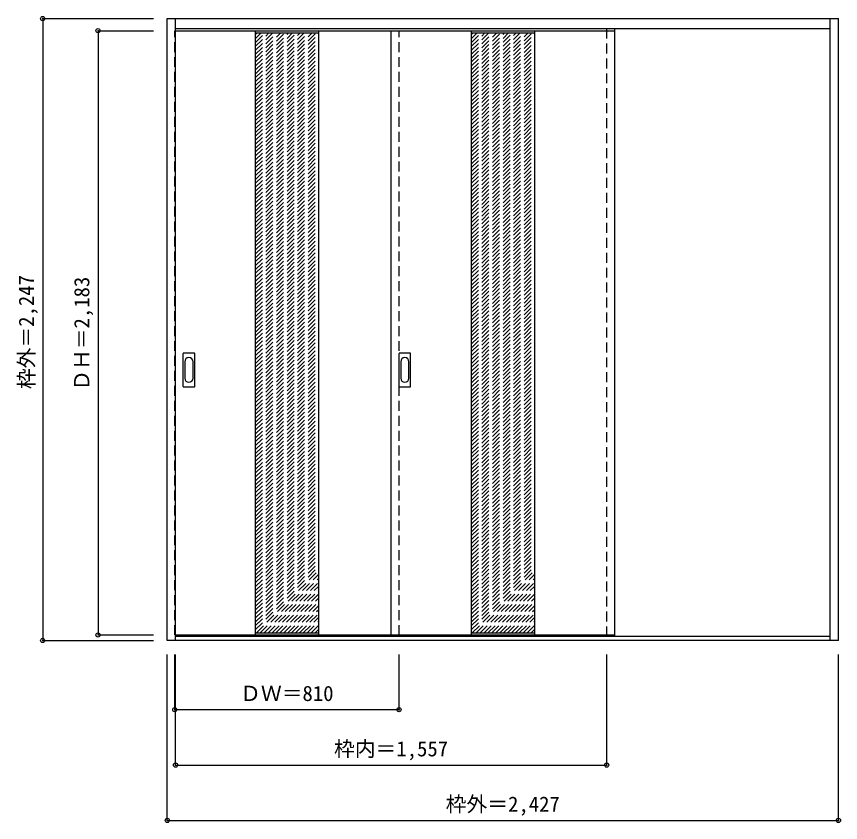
# Model space of a CAD drawing. Units: millimetres, scale not verified. Extents: x -1321 to 1655, y -1699 to 1213.
import ezdxf
from ezdxf.enums import TextEntityAlignment as Align

# ---------------------------------------------------------------- set-up
doc = ezdxf.new("R2010")
doc.units = ezdxf.units.MM
doc.header["$LTSCALE"] = 30
doc.header["$PDMODE"] = 32
doc.header["$PDSIZE"] = 15
doc.linetypes.add('DASHED1', pattern=[1.8, 1.2, -0.6])
doc.layers.add('0-0', color=4, linetype='DASHED1')
doc.layers.add('0-1_寸法', color=7, linetype='Continuous')
doc.styles.add('ＭＳ ゴシック', font='')
doc.styles.get('ＭＳ ゴシック').set_extended_font_data('MS Gothic')

msp = doc.modelspace()

# ---------------------------------------------------------------- linework, layer by layer
at = {"layer": '0-0', "color": 3, "linetype": 'Continuous'}
for p, q in [((-776.41, -1041.78), (-776.41, 1205.22)), ((-776.41, 1205.22), (1647.59, 1205.22)), ((-746.41, -1041.78), (-746.41, 1205.22)), ((1617.59, -1041.78), (1617.59, 1205.22)), ((1647.59, -1041.78), (1647.59, 1205.22)), ((-746.41, 1169.22), (1617.59, 1169.22)), ((-746.41, 1161.22), (840.59, 1161.22)), ((-458.41, 1161.22), (-458.41, -1021.78)), ((-230.41, 1161.22), (-230.41, -1021.78)), ((30.59, 1161.22), (30.59, -1021.78)), ((321.59, 1161.22), (321.59, -1021.78)), ((549.59, 1161.22), (549.59, -1021.78)), ((840.59, -1021.78), (840.59, 1161.22)), ((-719.41, -123.78), (-719.41, -4.78)), ((-678.91, -3.28), (-717.91, -3.28)), ((-677.41, -123.78), (-677.41, -4.78)), ((60.59, -123.78), (60.59, -4.78)), ((101.09, -3.28), (62.09, -3.28)), ((102.59, -123.78), (102.59, -4.78)), ((-717.91, -125.28), (-678.91, -125.28)), ((62.09, -125.28), (101.09, -125.28)), ((-746.41, -1021.78), (840.59, -1021.78)), ((1617.59, -1026.78), (-746.41, -1026.78)), ((1647.59, -1041.78), (-776.41, -1041.78))]:
    msp.add_line(p, q, dxfattribs=at)
at = {"layer": '0-0'}
for p, q in [((60.59, -1021.78), (60.59, 1161.22)), ((810.59, -1026.78), (810.59, 1169.22)), ((840.59, -1026.78), (840.59, 1169.22)), ((-458.41, 934.13), (-239.32, 1153.22)), ((-458.41, 948.27), (-253.46, 1153.22)), ((-458.41, 962.42), (-267.6, 1153.22)), ((-458.41, 976.56), (-281.74, 1153.22)), ((-458.41, 990.7), (-295.89, 1153.22)), ((-458.41, 1004.84), (-310.03, 1153.22)), ((-458.41, 1018.98), (-324.17, 1153.22)), ((-458.41, 1033.13), (-338.31, 1153.22)), ((-458.41, 1047.27), (-352.45, 1153.22)), ((-458.41, 1061.41), (-366.6, 1153.22)), ((-458.41, 1075.55), (-380.74, 1153.22)), ((-458.41, 1089.7), (-394.88, 1153.22)), ((-458.41, 1103.84), (-409.02, 1153.22)), ((-458.41, 1117.98), (-423.16, 1153.22)), ((-458.41, 1132.12), (-437.31, 1153.22)), ((-458.41, 1146.26), (-451.45, 1153.22)), ((-458.41, 919.99), (-230.41, 1147.99)), ((-458.41, 905.85), (-230.41, 1133.85)), ((321.59, 1146.26), (328.55, 1153.22)), ((321.59, 1132.12), (342.69, 1153.22)), ((321.59, 1117.98), (356.84, 1153.22)), ((321.59, 1103.84), (370.98, 1153.22)), ((321.59, 1089.7), (385.12, 1153.22)), ((321.59, 1075.55), (399.26, 1153.22)), ((321.59, 1061.41), (413.4, 1153.22)), ((321.59, 1047.27), (427.55, 1153.22)), ((321.59, 1033.13), (441.69, 1153.22)), ((321.59, 1018.98), (455.83, 1153.22)), ((321.59, 1004.84), (469.97, 1153.22)), ((321.59, 990.7), (484.11, 1153.22)), ((321.59, 976.56), (498.26, 1153.22)), ((321.59, 962.42), (512.4, 1153.22)), ((321.59, 948.27), (526.54, 1153.22)), ((321.59, 934.13), (540.68, 1153.22)), ((321.59, 919.99), (549.59, 1147.99)), ((321.59, 905.85), (549.59, 1133.85)), ((-458.41, 891.71), (-230.41, 1119.71)), ((-458.41, 877.56), (-230.41, 1105.56)), ((321.59, 891.71), (549.59, 1119.71)), ((321.59, 877.56), (549.59, 1105.56)), ((-458.41, 863.42), (-230.41, 1091.42)), ((-458.41, 849.28), (-230.41, 1077.28)), ((321.59, 863.42), (549.59, 1091.42)), ((321.59, 849.28), (549.59, 1077.28)), ((-458.41, 835.14), (-230.41, 1063.14)), ((-458.41, 820.99), (-230.41, 1048.99)), ((321.59, 835.14), (549.59, 1063.14)), ((321.59, 820.99), (549.59, 1048.99)), ((-458.41, 806.85), (-230.41, 1034.85)), ((-458.41, 792.71), (-230.41, 1020.71)), ((321.59, 806.85), (549.59, 1034.85)), ((321.59, 792.71), (549.59, 1020.71)), ((-458.41, 778.57), (-230.41, 1006.57)), ((-458.41, 764.43), (-230.41, 992.43)), ((321.59, 778.57), (549.59, 1006.57)), ((321.59, 764.43), (549.59, 992.43)), ((-458.41, 750.28), (-230.41, 978.28)), ((-458.41, 736.14), (-230.41, 964.14)), ((321.59, 750.28), (549.59, 978.28)), ((321.59, 736.14), (549.59, 964.14)), ((-458.41, 722), (-230.41, 950)), ((-458.41, 707.86), (-230.41, 935.86)), ((321.59, 722), (549.59, 950)), ((321.59, 707.86), (549.59, 935.86)), ((-458.41, 693.72), (-230.41, 921.72)), ((-458.41, 679.57), (-230.41, 907.57)), ((-458.41, 665.43), (-230.41, 893.43)), ((321.59, 693.72), (549.59, 921.72)), ((321.59, 679.57), (549.59, 907.57)), ((321.59, 665.43), (549.59, 893.43)), ((-458.41, 651.29), (-230.41, 879.29)), ((-458.41, 637.15), (-230.41, 865.15)), ((321.59, 651.29), (549.59, 879.29)), ((321.59, 637.15), (549.59, 865.15)), ((-458.41, 623), (-230.41, 851)), ((-458.41, 608.86), (-230.41, 836.86)), ((321.59, 623), (549.59, 851)), ((321.59, 608.86), (549.59, 836.86)), ((-458.41, 594.72), (-230.41, 822.72)), ((-458.41, 580.58), (-230.41, 808.58)), ((321.59, 594.72), (549.59, 822.72)), ((321.59, 580.58), (549.59, 808.58)), ((-458.41, 566.44), (-230.41, 794.44)), ((-458.41, 552.29), (-230.41, 780.29)), ((321.59, 566.44), (549.59, 794.44)), ((321.59, 552.29), (549.59, 780.29)), ((-458.41, 538.15), (-230.41, 766.15)), ((-458.41, 524.01), (-230.41, 752.01)), ((321.59, 538.15), (549.59, 766.15)), ((321.59, 524.01), (549.59, 752.01)), ((-458.41, 509.87), (-230.41, 737.87)), ((-458.41, 495.73), (-230.41, 723.73)), ((321.59, 509.87), (549.59, 737.87)), ((321.59, 495.73), (549.59, 723.73)), ((-458.41, 481.58), (-230.41, 709.58)), ((-458.41, 467.44), (-230.41, 695.44)), ((321.59, 481.58), (549.59, 709.58)), ((321.59, 467.44), (549.59, 695.44)), ((-458.41, 453.3), (-230.41, 681.3)), ((-458.41, 439.16), (-230.41, 667.16)), ((321.59, 453.3), (549.59, 681.3)), ((321.59, 439.16), (549.59, 667.16)), ((-458.41, 425.01), (-230.41, 653.01)), ((-458.41, 410.87), (-230.41, 638.87)), ((321.59, 425.01), (549.59, 653.01)), ((321.59, 410.87), (549.59, 638.87)), ((-458.41, 396.73), (-230.41, 624.73)), ((-458.41, 382.59), (-230.41, 610.59)), ((-458.41, 368.45), (-230.41, 596.45)), ((321.59, 396.73), (549.59, 624.73)), ((321.59, 382.59), (549.59, 610.59)), ((321.59, 368.45), (549.59, 596.45)), ((-458.41, 354.3), (-230.41, 582.3)), ((-458.41, 340.16), (-230.41, 568.16)), ((321.59, 354.3), (549.59, 582.3)), ((321.59, 340.16), (549.59, 568.16)), ((-458.41, 326.02), (-230.41, 554.02)), ((-458.41, 311.88), (-230.41, 539.88)), ((321.59, 326.02), (549.59, 554.02)), ((321.59, 311.88), (549.59, 539.88)), ((-458.41, 297.74), (-230.41, 525.74)), ((-458.41, 283.59), (-230.41, 511.59)), ((321.59, 297.74), (549.59, 525.74)), ((321.59, 283.59), (549.59, 511.59)), ((-458.41, 269.45), (-230.41, 497.45)), ((-458.41, 255.31), (-230.41, 483.31)), ((321.59, 269.45), (549.59, 497.45)), ((321.59, 255.31), (549.59, 483.31)), ((-458.41, 241.17), (-230.41, 469.17)), ((-458.41, 227.02), (-230.41, 455.02)), ((321.59, 241.17), (549.59, 469.17)), ((321.59, 227.02), (549.59, 455.02)), ((-458.41, 212.88), (-230.41, 440.88)), ((-458.41, 198.74), (-230.41, 426.74)), ((321.59, 212.88), (549.59, 440.88)), ((321.59, 198.74), (549.59, 426.74)), ((-458.41, 184.6), (-230.41, 412.6)), ((-458.41, 170.46), (-230.41, 398.46)), ((321.59, 184.6), (549.59, 412.6)), ((321.59, 170.46), (549.59, 398.46)), ((-458.41, 156.31), (-230.41, 384.31)), ((-458.41, 142.17), (-230.41, 370.17)), ((321.59, 156.31), (549.59, 384.31)), ((321.59, 142.17), (549.59, 370.17)), ((-458.41, 128.03), (-230.41, 356.03)), ((-458.41, 113.89), (-230.41, 341.89)), ((-458.41, 99.75), (-230.41, 327.75)), ((321.59, 128.03), (549.59, 356.03)), ((321.59, 113.89), (549.59, 341.89)), ((321.59, 99.75), (549.59, 327.75)), ((-458.41, 85.6), (-230.41, 313.6)), ((-458.41, 71.46), (-230.41, 299.46)), ((321.59, 85.6), (549.59, 313.6)), ((321.59, 71.46), (549.59, 299.46)), ((-458.41, 57.32), (-230.41, 285.32)), ((-458.41, 43.18), (-230.41, 271.18)), ((321.59, 57.32), (549.59, 285.32)), ((321.59, 43.18), (549.59, 271.18)), ((-458.41, 29.04), (-230.41, 257.04)), ((-458.41, 14.89), (-230.41, 242.89)), ((321.59, 29.04), (549.59, 257.04)), ((321.59, 14.89), (549.59, 242.89)), ((-458.41, 0.75), (-230.41, 228.75)), ((-458.41, -13.39), (-230.41, 214.61)), ((321.59, 0.75), (549.59, 228.75)), ((321.59, -13.39), (549.59, 214.61)), ((-458.41, -27.53), (-230.41, 200.47)), ((-458.41, -41.68), (-230.41, 186.32)), ((321.59, -27.53), (549.59, 200.47)), ((321.59, -41.68), (549.59, 186.32)), ((-458.41, -55.82), (-230.41, 172.18)), ((-458.41, -69.96), (-230.41, 158.04)), ((321.59, -55.82), (549.59, 172.18)), ((321.59, -69.96), (549.59, 158.04)), ((-458.41, -84.1), (-230.41, 143.9)), ((-458.41, -98.24), (-230.41, 129.76)), ((321.59, -84.1), (549.59, 143.9)), ((321.59, -98.24), (549.59, 129.76)), ((-458.41, -112.39), (-230.41, 115.61)), ((-458.41, -126.53), (-230.41, 101.47)), ((321.59, -112.39), (549.59, 115.61)), ((321.59, -126.53), (549.59, 101.47)), ((-458.41, -140.67), (-230.41, 87.33)), ((-458.41, -154.81), (-230.41, 73.19)), ((321.59, -140.67), (549.59, 87.33)), ((321.59, -154.81), (549.59, 73.19)), ((-458.41, -168.95), (-230.41, 59.05)), ((-458.41, -183.1), (-230.41, 44.9)), ((-458.41, -197.24), (-230.41, 30.76)), ((321.59, -168.95), (549.59, 59.05)), ((321.59, -183.1), (549.59, 44.9)), ((321.59, -197.24), (549.59, 30.76)), ((-458.41, -211.38), (-230.41, 16.62)), ((-458.41, -225.52), (-230.41, 2.48)), ((321.59, -211.38), (549.59, 16.62)), ((321.59, -225.52), (549.59, 2.48)), ((-458.41, -239.67), (-230.41, -11.67)), ((-458.41, -253.81), (-230.41, -25.81)), ((321.59, -239.67), (549.59, -11.67)), ((321.59, -253.81), (549.59, -25.81)), ((-458.41, -267.95), (-230.41, -39.95)), ((-458.41, -282.09), (-230.41, -54.09)), ((321.59, -267.95), (549.59, -39.95)), ((321.59, -282.09), (549.59, -54.09)), ((-458.41, -296.23), (-230.41, -68.23)), ((-458.41, -310.38), (-230.41, -82.38)), ((321.59, -296.23), (549.59, -68.23)), ((321.59, -310.38), (549.59, -82.38)), ((-458.41, -324.52), (-230.41, -96.52)), ((-458.41, -338.66), (-230.41, -110.66)), ((321.59, -324.52), (549.59, -96.52)), ((321.59, -338.66), (549.59, -110.66)), ((-458.41, -352.8), (-230.41, -124.8)), ((-458.41, -366.94), (-230.41, -138.94)), ((321.59, -352.8), (549.59, -124.8)), ((321.59, -366.94), (549.59, -138.94)), ((-458.41, -381.09), (-230.41, -153.09)), ((-458.41, -395.23), (-230.41, -167.23)), ((321.59, -381.09), (549.59, -153.09)), ((321.59, -395.23), (549.59, -167.23)), ((-458.41, -409.37), (-230.41, -181.37)), ((-458.41, -423.51), (-230.41, -195.51)), ((321.59, -409.37), (549.59, -181.37)), ((321.59, -423.51), (549.59, -195.51)), ((-458.41, -437.66), (-230.41, -209.66)), ((-458.41, -451.8), (-230.41, -223.8)), ((-458.41, -465.94), (-230.41, -237.94)), ((321.59, -437.66), (549.59, -209.66)), ((321.59, -451.8), (549.59, -223.8)), ((321.59, -465.94), (549.59, -237.94)), ((-458.41, -480.08), (-230.41, -252.08)), ((-458.41, -494.22), (-230.41, -266.22)), ((321.59, -480.08), (549.59, -252.08)), ((321.59, -494.22), (549.59, -266.22)), ((-458.41, -508.37), (-230.41, -280.37)), ((-458.41, -522.51), (-230.41, -294.51)), ((321.59, -508.37), (549.59, -280.37)), ((321.59, -522.51), (549.59, -294.51)), ((-458.41, -536.65), (-230.41, -308.65)), ((-458.41, -550.79), (-230.41, -322.79)), ((321.59, -536.65), (549.59, -308.65)), ((321.59, -550.79), (549.59, -322.79)), ((-458.41, -564.93), (-230.41, -336.93)), ((-458.41, -579.08), (-230.41, -351.08)), ((321.59, -564.93), (549.59, -336.93)), ((321.59, -579.08), (549.59, -351.08)), ((-458.41, -593.22), (-230.41, -365.22)), ((-458.41, -607.36), (-230.41, -379.36)), ((321.59, -593.22), (549.59, -365.22)), ((321.59, -607.36), (549.59, -379.36)), ((-458.41, -621.5), (-230.41, -393.5)), ((-458.41, -635.65), (-230.41, -407.65)), ((321.59, -621.5), (549.59, -393.5)), ((321.59, -635.65), (549.59, -407.65)), ((-458.41, -649.79), (-230.41, -421.79)), ((-458.41, -663.93), (-230.41, -435.93)), ((321.59, -649.79), (549.59, -421.79)), ((321.59, -663.93), (549.59, -435.93)), ((-458.41, -678.07), (-230.41, -450.07)), ((-458.41, -692.21), (-230.41, -464.21)), ((321.59, -678.07), (549.59, -450.07)), ((321.59, -692.21), (549.59, -464.21)), ((-458.41, -706.36), (-230.41, -478.36)), ((-458.41, -720.5), (-230.41, -492.5)), ((321.59, -706.36), (549.59, -478.36)), ((321.59, -720.5), (549.59, -492.5)), ((-458.41, -734.64), (-230.41, -506.64)), ((-458.41, -748.78), (-230.41, -520.78)), ((-458.41, -762.92), (-230.41, -534.92)), ((321.59, -734.64), (549.59, -506.64)), ((321.59, -748.78), (549.59, -520.78)), ((321.59, -762.92), (549.59, -534.92)), ((-458.41, -777.07), (-230.41, -549.07)), ((-458.41, -791.21), (-230.41, -563.21)), ((321.59, -777.07), (549.59, -549.07)), ((321.59, -791.21), (549.59, -563.21)), ((-458.41, -805.35), (-230.41, -577.35)), ((-458.41, -819.49), (-230.41, -591.49)), ((321.59, -805.35), (549.59, -577.35)), ((321.59, -819.49), (549.59, -591.49)), ((-458.41, -833.64), (-230.41, -605.64)), ((-458.41, -847.78), (-230.41, -619.78)), ((321.59, -833.64), (549.59, -605.64)), ((321.59, -847.78), (549.59, -619.78)), ((-458.41, -861.92), (-230.41, -633.92)), ((-458.41, -876.06), (-230.41, -648.06)), ((321.59, -861.92), (549.59, -633.92)), ((321.59, -876.06), (549.59, -648.06)), ((-458.41, -890.2), (-230.41, -662.2)), ((-458.41, -904.35), (-230.41, -676.35)), ((321.59, -890.2), (549.59, -662.2)), ((321.59, -904.35), (549.59, -676.35)), ((-458.41, -918.49), (-230.41, -690.49)), ((-458.41, -932.63), (-230.41, -704.63)), ((321.59, -918.49), (549.59, -690.49)), ((321.59, -932.63), (549.59, -704.63)), ((-458.41, -946.77), (-230.41, -718.77)), ((-458.41, -960.91), (-230.41, -732.91)), ((321.59, -946.77), (549.59, -718.77)), ((321.59, -960.91), (549.59, -732.91)), ((-458.41, -975.06), (-230.41, -747.06)), ((-458.41, -989.2), (-230.41, -761.2)), ((321.59, -975.06), (549.59, -747.06)), ((321.59, -989.2), (549.59, -761.2)), ((-458.41, -1003.34), (-230.41, -775.34)), ((-454.7, -1013.78), (-230.41, -789.48)), ((321.59, -1003.34), (549.59, -775.34)), ((325.3, -1013.78), (549.59, -789.48)), ((-440.56, -1013.78), (-230.41, -803.63)), ((-426.42, -1013.78), (-230.41, -817.77)), ((-412.28, -1013.78), (-230.41, -831.91)), ((339.44, -1013.78), (549.59, -803.63)), ((353.58, -1013.78), (549.59, -817.77)), ((367.72, -1013.78), (549.59, -831.91)), ((-398.13, -1013.78), (-230.41, -846.05)), ((-383.99, -1013.78), (-230.41, -860.19)), ((381.87, -1013.78), (549.59, -846.05)), ((396.01, -1013.78), (549.59, -860.19)), ((-369.85, -1013.78), (-230.41, -874.34)), ((-355.71, -1013.78), (-230.41, -888.48)), ((410.15, -1013.78), (549.59, -874.34)), ((424.29, -1013.78), (549.59, -888.48)), ((-341.57, -1013.78), (-230.41, -902.62)), ((-327.42, -1013.78), (-230.41, -916.76)), ((438.43, -1013.78), (549.59, -902.62)), ((452.58, -1013.78), (549.59, -916.76)), ((-313.28, -1013.78), (-230.41, -930.9)), ((-299.14, -1013.78), (-230.41, -945.05)), ((466.72, -1013.78), (549.59, -930.9)), ((480.86, -1013.78), (549.59, -945.05)), ((-285, -1013.78), (-230.41, -959.19)), ((-270.85, -1013.78), (-230.41, -973.33)), ((495, -1013.78), (549.59, -959.19)), ((509.15, -1013.78), (549.59, -973.33)), ((-256.71, -1013.78), (-230.41, -987.47)), ((-242.57, -1013.78), (-230.41, -1001.61)), ((523.29, -1013.78), (549.59, -987.47)), ((537.43, -1013.78), (549.59, -1001.61)), ((-746.41, -1021.78), (-749.41, -1021.78))]:
    msp.add_line(p, q, dxfattribs=at)
at = {"layer": '0-0', "color": 7, "linetype": 'Continuous'}
for p, q in [((-458.41, 1153.22), (-230.41, 1153.22)), ((321.59, 1153.22), (549.59, 1153.22)), ((-713.41, -34.68), (-713.41, -93.88)), ((-683.41, -93.88), (-683.41, -34.68)), ((66.59, -34.68), (66.59, -93.88)), ((96.59, -93.88), (96.59, -34.68)), ((-458.41, -1013.78), (-230.41, -1013.78)), ((321.59, -1013.78), (549.59, -1013.78))]:
    msp.add_line(p, q, dxfattribs=at)
at = {"layer": '0-0'}
msp.add_lwpolyline([(-749.41, -1021.78), (-749.41, 1161.22), (-746.41, 1161.22)], dxfattribs=at)
at = {"layer": '0-0', "color": 3, "linetype": 'Continuous'}
for centre, start, end in [((-717.91, -4.78), 90, 180), ((-678.91, -4.78), 0, 90), ((62.09, -4.78), 90, 180), ((101.09, -4.78), 0, 90), ((-717.91, -123.78), 180, 270), ((-678.91, -123.78), 270, 0), ((62.09, -123.78), 180, 270), ((101.09, -123.78), 270, 0)]:
    msp.add_arc(centre, 1.5, start, end, dxfattribs=at)
at = {"layer": '0-0', "color": 7, "linetype": 'Continuous'}
for centre, start, end in [((-698.41, -34.68), 0, 180), ((81.59, -34.68), 0, 180), ((-698.41, -93.88), 180, 0), ((81.59, -93.88), 180, 0)]:
    msp.add_arc(centre, 15, start, end, dxfattribs=at)
at = {"layer": '0-1_寸法', "color": 4}
for p, q in [((-1226.41, 1205.22), (-1226.41, -1041.78)), ((-1226.41, 1205.22), (-826.41, 1205.22)), ((-1026.41, 1161.22), (-826.41, 1161.22)), ((-1026.41, 1161.22), (-1026.41, -1021.78)), ((-1026.41, -1021.78), (-826.41, -1021.78)), ((-1226.41, -1041.78), (-826.41, -1041.78)), ((-776.41, -1691.78), (-776.41, -1091.78)), ((-749.41, -1291.78), (-749.41, -1091.78)), ((-746.41, -1491.78), (-746.41, -1091.78)), ((60.59, -1291.78), (60.59, -1091.78)), ((810.59, -1491.78), (810.59, -1091.78)), ((60.59, -1291.78), (-749.41, -1291.78)), ((-746.41, -1491.78), (810.59, -1491.78))]:
    msp.add_line(p, q, dxfattribs=at)
msp.add_lwpolyline([(-776.41, -1691.78), (1647.59, -1691.78), (1647.59, -1091.78)], dxfattribs=at)
at = {"layer": '0-1_寸法'}
for p in [(-1226.41, 1205.22), (-1026.41, 1161.22), (-1226.41, -1041.78), (-1026.41, -1021.78), (-749.41, -1291.78), (60.59, -1291.78), (-746.41, -1491.78), (810.59, -1491.78), (-776.41, -1691.78), (1647.59, -1691.78)]:
    msp.add_point(p, dxfattribs=at)

# ---------------------------------------------------------------- texts
at = {"layer": '0-1_寸法', "style": 'ＭＳ ゴシック'}
for s, p in [('枠外＝2,247', (-1241.41, -133.53)), ('ＤＨ＝2,183', (-1041.41, -139.53))]:
    msp.add_text(s, height=54.99, rotation=90, dxfattribs=at).set_placement(p, align=Align.BOTTOM_LEFT)
for s, p in [('ＤＷ＝810', (-513.16, -1276.78)), ('枠内＝1,557', (-174.16, -1476.78)), ('枠外＝2,427', (229.34, -1676.78))]:
    msp.add_text(s, height=54.99, dxfattribs=at).set_placement(p, align=Align.BOTTOM_LEFT)

doc.saveas('drawing.dxf')
